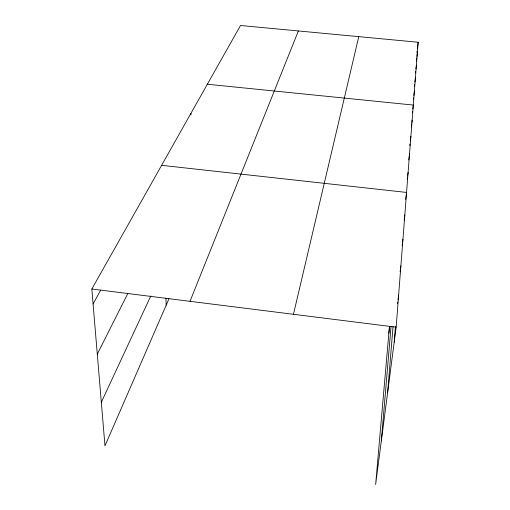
<?xml version="1.0" encoding="UTF-8"?>
<svg xmlns="http://www.w3.org/2000/svg" width="510" height="510" viewBox="0 0 510 510"><rect width="100%" height="100%" fill="white"/><g stroke="black" fill="none" stroke-linecap="round" stroke-linejoin="round"><path stroke-width="0.76" d="M389.455 326.343L375.64 484.5L396.155 327.178L418.162 42.241L240.503 25.5L91.838 289.011L104.971 445.836L169.008 298.688M394.192 342.248L395.435 326.394M387.619 392.649L393.025 326.636M381.327 440.889L391.055 326.349M416.893 52.696L417.072 51.204M417.435 48.214L418.162 42.241M416.37 60.983L416.746 57.93M416.931 56.406L417.301 53.352M415.44 72.93L415.631 71.368M415.918 69.028L416.396 65.127M414.337 86.56L414.604 84.322M414.879 82.091L415.427 77.622M413.374 99.291L413.559 97.767M413.839 95.478L414.4 90.907M412.348 112.863L412.539 111.301M412.826 108.961L413.31 105.06L207.36 84.239M411.309 126.913L411.678 123.917M411.863 122.419L412.144 120.175M409.753 145.548L409.944 144.011M410.32 140.945L410.894 136.342M408.771 159.974L409.555 153.682M407.26 179.157L407.547 176.881M407.732 175.363L408.115 172.329M388.843 333.291L389.729 326.285M405.679 199.429L406.559 192.436L161.613 165.329M404.162 220.135L404.832 214.857M402.161 245.437L402.454 243.117M402.651 241.574L402.945 239.247M400.12 271.894L400.407 269.637M400.599 268.132L400.892 265.876M397.539 303.558L397.736 302.009M398.036 299.695L398.635 295.054M293.454 314.3L358.766 36.643M190.013 301.321L298.369 30.951M101.324 402.243L150.794 295.991M97.295 354.131L127.863 293.422M93.094 303.985L100.687 290.152M91.838 289.011L396.155 327.178M165.948 298.082L166.177 305.19M190.938 113.354L190.957 114.871"/></g></svg>
